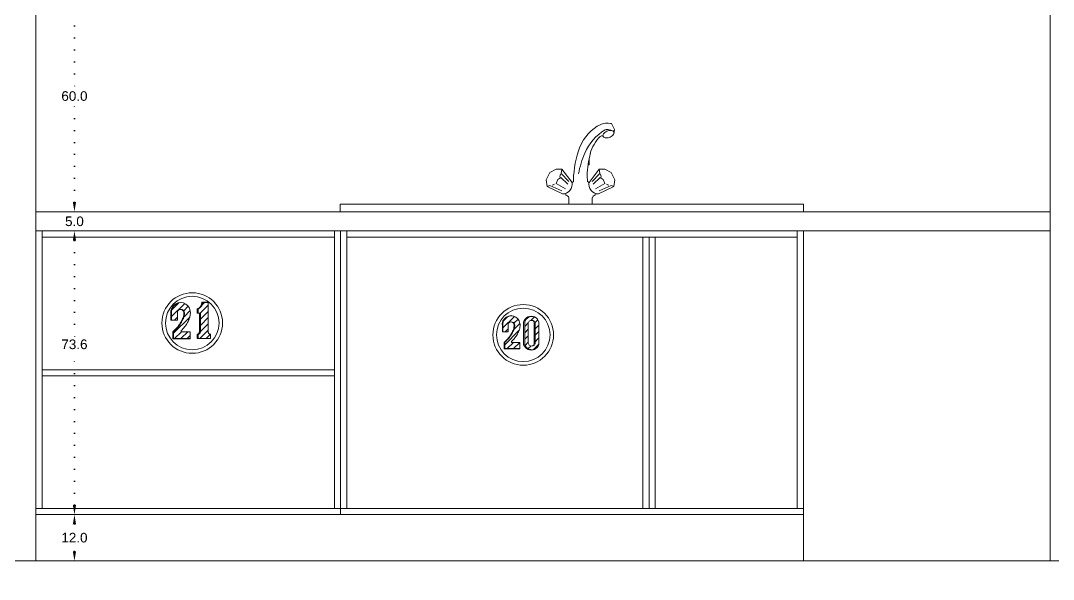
# Model space of a CAD drawing. Header units: inches. Extents: x 104 to 9740, y 936 to 6735.
# Drawn here: x 5813.1 to 6080.9, y 2279.5 to 2424.5 of the extents above; entities that cross this region are included whole.
import ezdxf

# ---------------------------------------------------------------- set-up
doc = ezdxf.new("R2010")
doc.units = ezdxf.units.IN
doc.header["$MEASUREMENT"] = 0
doc.linetypes.add('ACAD_ISO07W100', pattern=[3, 0, -3])
doc.styles.get("Standard").update_dxf_attribs({"font": 'arial.ttf'})
doc.dimstyles.new('Copy of Standard', dxfattribs={"dimtxt": 2.5, "dimasz": 2.5, "dimexe": 0.18, "dimexo": 0.0625, "dimgap": 0.09, "dimtad": 0, "dimtih": 1, "dimtoh": 1, "dimdec": 1, "dimzin": 0, "dimdsep": 46, "dimtxsty": 'Standard', "dimcen": 0.09, "dimse1": 1, "dimse2": 1, "dimadec": 0, "dimazin": 0, "dimtfac": 1, "dimtdec": 1, "dimtix": 1, "dimtofl": 0, "dimtmove": 0, "dimatfit": 3, "dimfxl": 1, "dimtolj": 1, "dimtzin": 0, "dimarcsym": 0})
pattern_1 = [(45, (5198.1552, 2919.0763), (-0.8148213, 0.8148213), [])]

# ---------------------------------------------------------------- blocks, each defined once
blk = doc.blocks.new('*D512')
at = {"color": 0, "linetype": 'ACAD_ISO07W100', "lineweight": -2, "transparency": 16777216}
for p, q in [((5819.58, 2275.82), (5833.49, 2275.82)), ((5854.08, 2275.82), (5840.18, 2275.82))]:
    blk.add_line(p, q, dxfattribs=at)
at = {"color": 0, "transparency": 16777216}
for points in [[(5819.58, 2276.23), (5819.58, 2275.4), (5817.08, 2275.82)], [(5854.08, 2276.23), (5854.08, 2275.4), (5856.58, 2275.82)]]:
    blk.add_solid(points, dxfattribs=at)
at = {"layer": 'Defpoints', "color": 0, "transparency": 16777216}
for p in [(5856.58, 2369.9), (5817.08, 2284.3), (5817.08, 2275.82)]:
    blk.add_point(p, dxfattribs=at)
at = {"color": 0, "lineweight": 20, "transparency": 16777216, "insert": (5836.83, 2275.82), "char_height": 2.5, "attachment_point": 5}
blk.add_mtext('\\A1;39.5', dxfattribs=at)
blk = doc.blocks.new('*D559')
at = {"color": 0, "linetype": 'ACAD_ISO07W100', "lineweight": -2, "transparency": 16777216}
for p, q in [((5827.08, 2367.4), (5827.08, 2341.84)), ((5827.08, 2298.8), (5827.08, 2339.1))]:
    blk.add_line(p, q, dxfattribs=at)
at = {"color": 0, "transparency": 16777216}
for points in [[(5826.66, 2367.4), (5827.5, 2367.4), (5827.08, 2369.9)], [(5826.66, 2298.8), (5827.5, 2298.8), (5827.08, 2296.3)]]:
    blk.add_solid(points, dxfattribs=at)
at = {"layer": 'Defpoints', "color": 0, "transparency": 16777216}
for p in [(5817.08, 2369.9), (5827.08, 2369.9), (5817.08, 2296.3)]:
    blk.add_point(p, dxfattribs=at)
at = {"color": 0, "lineweight": 20, "transparency": 16777216, "insert": (5827.08, 2340.47), "char_height": 2.5, "attachment_point": 5}
blk.add_mtext('\\A1;73.6', dxfattribs=at)
blk = doc.blocks.new('*D560')
at = {"color": 0, "linetype": 'ACAD_ISO07W100', "lineweight": -2, "transparency": 16777216}
for p, q in [((5827.08, 2293.8), (5827.08, 2291.67)), ((5827.08, 2286.8), (5827.08, 2288.93))]:
    blk.add_line(p, q, dxfattribs=at)
at = {"color": 0, "transparency": 16777216}
for points in [[(5826.66, 2293.8), (5827.5, 2293.8), (5827.08, 2296.3)], [(5826.66, 2286.8), (5827.5, 2286.8), (5827.08, 2284.3)]]:
    blk.add_solid(points, dxfattribs=at)
at = {"layer": 'Defpoints', "color": 0, "transparency": 16777216}
for p in [(5817.08, 2296.3), (5817.08, 2284.3), (5827.08, 2284.3)]:
    blk.add_point(p, dxfattribs=at)
at = {"color": 0, "lineweight": 20, "transparency": 16777216, "insert": (5827.08, 2290.3), "char_height": 2.5, "attachment_point": 5}
blk.add_mtext('\\A1;12.0', dxfattribs=at)
blk = doc.blocks.new('*D561')
at = {"color": 0, "linetype": 'ACAD_ISO07W100', "lineweight": -2, "transparency": 16777216}
for p, q in [((5827.08, 2377.4), (5827.08, 2379.9)), ((5827.08, 2367.4), (5827.08, 2364.9))]:
    blk.add_line(p, q, dxfattribs=at)
at = {"color": 0, "transparency": 16777216}
for points in [[(5826.66, 2377.4), (5827.5, 2377.4), (5827.08, 2374.9)], [(5826.66, 2367.4), (5827.5, 2367.4), (5827.08, 2369.9)]]:
    blk.add_solid(points, dxfattribs=at)
at = {"layer": 'Defpoints', "color": 0, "transparency": 16777216}
for p in [(5817.08, 2374.9), (5827.08, 2374.9), (5817.08, 2369.9)]:
    blk.add_point(p, dxfattribs=at)
at = {"color": 0, "lineweight": 20, "transparency": 16777216, "insert": (5827.08, 2372.4), "char_height": 2.5, "attachment_point": 5}
blk.add_mtext('\\A1;5.0', dxfattribs=at)
blk = doc.blocks.new('*D562')
at = {"color": 0, "linetype": 'ACAD_ISO07W100', "lineweight": -2, "transparency": 16777216}
for p, q in [((5827.08, 2432.4), (5827.08, 2406.27)), ((5827.08, 2377.4), (5827.08, 2403.53))]:
    blk.add_line(p, q, dxfattribs=at)
at = {"color": 0, "transparency": 16777216}
for points in [[(5826.66, 2432.4), (5827.5, 2432.4), (5827.08, 2434.9)], [(5826.66, 2377.4), (5827.5, 2377.4), (5827.08, 2374.9)]]:
    blk.add_solid(points, dxfattribs=at)
at = {"layer": 'Defpoints', "color": 0, "transparency": 16777216}
for p in [(5817.08, 2434.9), (5827.08, 2434.9), (5817.08, 2374.9)]:
    blk.add_point(p, dxfattribs=at)
at = {"color": 0, "lineweight": 20, "transparency": 16777216, "insert": (5827.08, 2404.9), "char_height": 2.5, "attachment_point": 5}
blk.add_mtext('\\A1;60.0', dxfattribs=at)

msp = doc.modelspace()

# ---------------------------------------------------------------- hatches: boundary and pattern name
at = {"lineweight": 20}
h = msp.add_hatch(dxfattribs=at)
h.set_pattern_fill('ANSI31', color=256, scale=9.218651)
h.set_pattern_definition(pattern_1)
h.paths.add_polyline_path([(5857.1, 2343.76), (5854.74, 2343.76), (5854.74, 2344.04), (5854.98, 2344.27), (5855.21, 2344.51), (5855.43, 2344.76), (5855.64, 2345.02), (5855.84, 2345.28), (5856.03, 2345.56), (5856.21, 2345.84), (5856.37, 2346.13), (5856.53, 2346.42), (5856.67, 2346.72), (5856.8, 2347.03), (5856.84, 2347.15), (5856.91, 2347.34), (5856.98, 2347.54), (5857.03, 2347.74), (5857.07, 2347.94), (5857.1, 2348.14), (5857.12, 2348.35), (5857.13, 2348.55), (5857.13, 2348.76), (5857.12, 2348.96), (5857.1, 2349.17), (5856.9, 2349.86), (5856.51, 2350.47), (5855.97, 2350.95), (5855.38, 2351.22), (5854.76, 2351.31), (5854.05, 2351.21), (5853.4, 2350.91), (5852.86, 2350.44), (5852.47, 2349.83), (5852.28, 2349.14), (5852.28, 2348.43), (5852.28, 2346.78), (5853.76, 2346.78), (5853.76, 2348.95), (5853.9, 2349.21), (5854.09, 2349.39), (5854.33, 2349.51), (5854.59, 2349.55), (5854.76, 2349.53), (5854.86, 2349.51), (5854.86, 2349.51), (5855.02, 2349.49), (5855.26, 2349.37), (5855.45, 2349.18), (5855.57, 2348.95), (5855.62, 2348.69), (5855.62, 2348.52), (5855.61, 2348.35), (5855.59, 2348.19), (5855.57, 2348.02), (5855.54, 2347.86), (5855.5, 2347.7), (5855.45, 2347.54), (5855.39, 2347.38), (5855.33, 2347.22), (5855.26, 2347.07), (5855.18, 2346.9), (5855.02, 2346.58), (5854.85, 2346.26), (5854.66, 2345.96), (5854.47, 2345.66), (5854.26, 2345.36), (5854.04, 2345.08), (5853.82, 2344.8), (5853.58, 2344.54), (5853.33, 2344.28), (5853.07, 2344.03), (5852.8, 2343.79), (5852.8, 2341.97), (5857.1, 2341.97)])
h = msp.add_hatch(dxfattribs=at)
h.set_pattern_fill('ANSI31', color=256, scale=9.218651)
h.set_pattern_definition(pattern_1)
h.paths.add_polyline_path([(5862.17, 2343.12), (5862.1, 2343.15), (5862.04, 2343.19), (5861.98, 2343.24), (5861.92, 2343.3), (5861.88, 2343.36), (5861.84, 2343.42), (5861.81, 2343.49), (5861.78, 2343.57), (5861.77, 2343.64), (5861.76, 2343.72), (5861.76, 2351.36), (5860.33, 2351.36), (5860.31, 2351.18), (5860.27, 2351.01), (5860.22, 2350.83), (5860.15, 2350.67), (5860.07, 2350.51), (5859.98, 2350.35), (5859.87, 2350.21), (5859.75, 2350.07), (5859.62, 2349.95), (5859.48, 2349.84), (5859.33, 2349.74), (5859.17, 2349.65), (5859.17, 2348.57), (5859.49, 2348.57), (5859.72, 2348.55), (5859.72, 2343.75), (5859.71, 2343.68), (5859.7, 2343.6), (5859.67, 2343.53), (5859.64, 2343.46), (5859.6, 2343.4), (5859.55, 2343.34), (5859.5, 2343.29), (5859.44, 2343.24), (5859.38, 2343.2), (5859.32, 2343.16), (5859.25, 2343.13), (5859.17, 2343.11), (5859.17, 2342.01), (5862.32, 2342.01), (5862.32, 2343.08), (5862.24, 2343.09)])
h = msp.add_hatch(dxfattribs=at)
h.set_pattern_fill('ANSI31', color=256, scale=9.218651)
h.set_pattern_definition([(45, (5266.5868, 2914.9673), (-0.8148213, 0.8148213), [])])
h.paths.add_polyline_path([(5942.58, 2341), (5940.43, 2341), (5940.43, 2341.25), (5940.65, 2341.46), (5940.86, 2341.68), (5941.06, 2341.91), (5941.25, 2342.14), (5941.44, 2342.39), (5941.61, 2342.64), (5941.77, 2342.89), (5941.92, 2343.16), (5942.06, 2343.43), (5942.19, 2343.7), (5942.31, 2343.98), (5942.35, 2344.09), (5942.41, 2344.27), (5942.47, 2344.45), (5942.52, 2344.63), (5942.56, 2344.81), (5942.59, 2345), (5942.6, 2345.18), (5942.61, 2345.37), (5942.61, 2345.56), (5942.6, 2345.74), (5942.58, 2345.93), (5942.4, 2346.57), (5942.05, 2347.12), (5941.55, 2347.56), (5941.01, 2347.81), (5940.45, 2347.89), (5939.8, 2347.79), (5939.21, 2347.52), (5938.71, 2347.09), (5938.36, 2346.54), (5938.18, 2345.91), (5938.19, 2345.26), (5938.19, 2343.75), (5939.54, 2343.75), (5939.54, 2345.73), (5939.66, 2345.97), (5939.84, 2346.14), (5940.06, 2346.25), (5940.3, 2346.28), (5940.45, 2346.26), (5940.54, 2346.25), (5940.54, 2346.24), (5940.69, 2346.22), (5940.9, 2346.11), (5941.07, 2345.95), (5941.19, 2345.73), (5941.23, 2345.5), (5941.23, 2345.34), (5941.22, 2345.19), (5941.21, 2345.04), (5941.19, 2344.89), (5941.16, 2344.74), (5941.12, 2344.59), (5941.08, 2344.44), (5941.03, 2344.3), (5940.97, 2344.16), (5940.91, 2344.02), (5940.83, 2343.86), (5940.69, 2343.57), (5940.53, 2343.28), (5940.36, 2343), (5940.18, 2342.73), (5939.99, 2342.46), (5939.8, 2342.2), (5939.59, 2341.95), (5939.37, 2341.71), (5939.14, 2341.47), (5938.91, 2341.25), (5938.66, 2341.03), (5938.66, 2339.36), (5942.58, 2339.36)])
h = msp.add_hatch(dxfattribs=at)
h.set_pattern_fill('ANSI31', color=256, scale=9.393641)
h.set_pattern_definition([(45, (5252.3053, 2925.5842), (-0.8302884, 0.8302884), [])])
h.paths.add_polyline_path([(5943.83, 2346.21), (5943.83, 2340.42), (5944.02, 2340.04), (5944.28, 2339.7), (5944.6, 2339.43), (5944.97, 2339.22), (5945.37, 2339.1), (5945.79, 2339.05), (5946.03, 2339.08), (5946.36, 2339.18), (5946.73, 2339.39), (5947.06, 2339.67), (5947.32, 2340), (5947.51, 2340.39), (5947.51, 2346.23), (5947.35, 2346.66), (5947.1, 2347.03), (5946.78, 2347.35), (5946.4, 2347.59), (5946.02, 2347.72), (5945.79, 2347.74), (5945.35, 2347.69), (5944.93, 2347.55), (5944.55, 2347.31), (5944.23, 2347), (5943.98, 2346.63)])
h.paths.add_polyline_path([(5946.28, 2340.45), (5945.64, 2339.95), (5944.83, 2340.29), (5944.76, 2340.82), (5944.76, 2346.32), (5945.41, 2346.82), (5945.71, 2346.69), (5946.05, 2346.65), (5946.28, 2346.08)], flags=16)

# ---------------------------------------------------------------- linework, layer by layer
for p, q in [((5817.08, 2284.3), (5817.08, 2553.9)), ((6080.08, 2546.9), (6080.08, 2284.3)), ((6080.08, 2374.9), (5817.08, 2374.9)), ((6080.08, 2369.9), (5817.08, 2369.9)), ((5818.68, 2297.9), (5818.68, 2369.9)), ((5894.48, 2369.9), (5894.48, 2297.9)), ((5896.08, 2369.9), (5896.08, 2296.3)), ((5897.68, 2369.9), (5897.68, 2297.9)), ((6014.48, 2369.9), (6014.48, 2297.9)), ((6016.08, 2369.9), (6016.08, 2284.3)), ((5894.48, 2368.3), (5818.68, 2368.3)), ((5934.48, 2368.3), (5897.68, 2368.3)), ((6014.48, 2368.3), (5934.48, 2368.3)), ((5974.48, 2368.3), (5974.48, 2297.9)), ((5976.08, 2368.3), (5976.08, 2297.9)), ((5977.68, 2368.3), (5977.68, 2297.9)), ((5859.17, 2349.65), (5859.17, 2348.57)), ((5859.17, 2342.01), (5862.32, 2342.01)), ((5894.48, 2333.9), (5818.68, 2333.9)), ((5894.48, 2332.3), (5818.68, 2332.3)), ((6016.08, 2297.9), (5817.08, 2297.9)), ((6016.08, 2296.3), (5817.08, 2296.3)), ((6175.78, 2284.3), (5633.08, 2284.3))]:
    msp.add_line(p, q, dxfattribs=at)
at = {"color": 30, "lineweight": 20, "true_color": 0xf26722}
for p, q in [((5966.11, 2397.82), (5966.3, 2397.75)), ((5966.3, 2397.75), (5966.38, 2397.62)), ((5966.38, 2397.62), (5967.08, 2396.21)), ((5964.21, 2394.38), (5964.06, 2394.49)), ((5965.76, 2396.14), (5966.17, 2396.02)), ((5966.98, 2395.98), (5966.76, 2395.84)), ((5966.96, 2395.49), (5967.07, 2396.07)), ((5967.07, 2396.07), (5966.98, 2395.98)), ((5967.08, 2396.21), (5967.07, 2396.07)), ((5960.53, 2392.2), (5960.53, 2392.07)), ((5951.99, 2385.93), (5950.33, 2385.08)), ((5953.44, 2385.96), (5951.99, 2385.93)), ((5953.44, 2385.96), (5953.28, 2384.81)), ((5956.09, 2382.49), (5953.44, 2385.96)), ((5960.49, 2382.49), (5963.14, 2385.96)), ((5963.14, 2385.96), (5963.3, 2384.81)), ((5963.14, 2385.96), (5964.58, 2385.93)), ((5964.58, 2385.93), (5966.24, 2385.08)), ((5950.33, 2385.08), (5949.38, 2383.17)), ((5949.38, 2383.17), (5949.64, 2381.43)), ((5951.98, 2382.24), (5952.38, 2383.3)), ((5952.38, 2383.3), (5953.21, 2383.75)), ((5953.21, 2383.75), (5955.01, 2382.08)), ((5953.28, 2384.81), (5955.22, 2382.75)), ((5956.46, 2383.14), (5956.5, 2382.76)), ((5959.98, 2384.27), (5960.07, 2382.76)), ((5963.3, 2384.81), (5961.35, 2382.75)), ((5963.37, 2383.75), (5961.57, 2382.08)), ((5964.19, 2383.3), (5963.37, 2383.75)), ((5964.6, 2382.24), (5964.19, 2383.3)), ((5966.24, 2385.08), (5967.19, 2383.17)), ((5967.19, 2383.17), (5966.93, 2381.43)), ((5949.64, 2381.43), (5950.32, 2381.67)), ((5949.64, 2381.43), (5953.66, 2379.5)), ((5950.32, 2381.67), (5953.47, 2380.36)), ((5951.98, 2382.24), (5954.42, 2380.86)), ((5956.09, 2382.49), (5956.5, 2382.76)), ((5960.49, 2382.49), (5960.07, 2382.76)), ((5960.12, 2382.73), (5960.13, 2382.73)), ((5964.6, 2382.24), (5962.16, 2380.86)), ((5966.93, 2381.43), (5962.92, 2379.5)), ((5966.26, 2381.67), (5963.1, 2380.36)), ((5966.93, 2381.43), (5966.26, 2381.67)), ((5954.48, 2379.56), (5954.48, 2379.18)), ((5955.22, 2378.5), (5955.22, 2376.9)), ((5961.35, 2378.5), (5961.35, 2376.9)), ((5962.1, 2379.56), (5962.1, 2379.18)), ((6015.96, 2376.9), (5895.96, 2376.9)), ((5895.96, 2376.9), (5895.96, 2374.9)), ((5955.22, 2376.9), (5961.35, 2376.9)), ((6016.08, 2376.9), (6015.96, 2376.9)), ((6016.08, 2374.9), (6016.08, 2376.9))]:
    msp.add_line(p, q, dxfattribs=at)
msp.add_lwpolyline([(5960.24, 2387.07), (5960.53, 2387.07), (5960.53, 2388.7)], dxfattribs=at)
at = {"lineweight": 20}
for points in [[(5852.1, 2346.78), (5852.1, 2348.44), (5852.09, 2349.17), (5852.29, 2349.86), (5852.67, 2350.47), (5853.22, 2350.95), (5853.88, 2351.25), (5854.59, 2351.36), (5855.31, 2351.25), (5855.38, 2351.22), (5855.97, 2350.95), (5856.51, 2350.47), (5856.9, 2349.86), (5857.1, 2349.17), (5857.12, 2348.96), (5857.13, 2348.76), (5857.13, 2348.55), (5857.12, 2348.35), (5857.1, 2348.14), (5857.07, 2347.94), (5857.03, 2347.74), (5856.98, 2347.54), (5856.91, 2347.34), (5856.84, 2347.15), (5856.8, 2347.03), (5856.67, 2346.72), (5856.53, 2346.42), (5856.37, 2346.13), (5856.21, 2345.84), (5856.03, 2345.56), (5855.84, 2345.28), (5855.64, 2345.02), (5855.43, 2344.76), (5855.21, 2344.51), (5854.98, 2344.27), (5854.74, 2344.04), (5854.74, 2343.76), (5857.1, 2343.76), (5857.1, 2341.97), (5857.1, 2341.92), (5852.62, 2341.92)], [(5852.28, 2346.78), (5852.28, 2348.43), (5852.28, 2349.14), (5852.47, 2349.83), (5852.86, 2350.44), (5853.4, 2350.91), (5854.05, 2351.21), (5854.76, 2351.31), (5855.38, 2351.22)], [(5858.93, 2341.97), (5862.32, 2341.97), (5862.32, 2342.01), (5862.32, 2343.08), (5862.24, 2343.09), (5862.17, 2343.12), (5862.1, 2343.15), (5862.04, 2343.19), (5861.98, 2343.24), (5861.92, 2343.3), (5861.88, 2343.36), (5861.84, 2343.42), (5861.81, 2343.49), (5861.78, 2343.57), (5861.77, 2343.64), (5861.76, 2343.72), (5861.76, 2351.36), (5861.76, 2351.4), (5860.1, 2351.4), (5860.08, 2351.22), (5860.04, 2351.05), (5859.99, 2350.87), (5859.92, 2350.7), (5859.84, 2350.54), (5859.74, 2350.39), (5859.64, 2350.24), (5859.52, 2350.11), (5859.38, 2349.98), (5859.24, 2349.87), (5859.09, 2349.77), (5858.93, 2349.68), (5858.93, 2348.57), (5859.17, 2348.57), (5859.49, 2348.57), (5859.49, 2343.72), (5859.48, 2343.64), (5859.46, 2343.57), (5859.43, 2343.5), (5859.4, 2343.43), (5859.36, 2343.37), (5859.31, 2343.31), (5859.26, 2343.25), (5859.2, 2343.2), (5859.14, 2343.16), (5859.07, 2343.13), (5859, 2343.1), (5858.93, 2343.08), (5858.93, 2341.97), (5859.17, 2342.01), (5859.17, 2343.11), (5859.25, 2343.13), (5859.32, 2343.16), (5859.38, 2343.2), (5859.44, 2343.24), (5859.5, 2343.29), (5859.55, 2343.34), (5859.6, 2343.4), (5859.64, 2343.46), (5859.67, 2343.53), (5859.7, 2343.6), (5859.71, 2343.68), (5859.72, 2343.75), (5859.72, 2348.55), (5859.49, 2348.57)], [(5858.93, 2349.68), (5859.17, 2349.65), (5859.33, 2349.74), (5859.48, 2349.84), (5859.62, 2349.95), (5859.75, 2350.07), (5859.87, 2350.21), (5859.98, 2350.35), (5860.07, 2350.51), (5860.15, 2350.67), (5860.22, 2350.83), (5860.27, 2351.01), (5860.31, 2351.18), (5860.33, 2351.36)], [(5860.1, 2351.4), (5860.33, 2351.36), (5861.76, 2351.36)], [(5852.1, 2346.78), (5852.28, 2346.78), (5853.76, 2346.78), (5853.76, 2348.9), (5853.77, 2348.97), (5853.9, 2349.21), (5854.09, 2349.39), (5854.33, 2349.51), (5854.59, 2349.55), (5854.76, 2349.53), (5854.86, 2349.51), (5854.86, 2349.51)], [(5855.29, 2349.21), (5855.41, 2348.97), (5855.46, 2348.71), (5855.46, 2348.54), (5855.45, 2348.37), (5855.44, 2348.2), (5855.41, 2348.03), (5855.38, 2347.87), (5855.34, 2347.7), (5855.29, 2347.54), (5855.24, 2347.38), (5855.17, 2347.23), (5855.1, 2347.07), (5855.02, 2346.9), (5854.86, 2346.57), (5854.68, 2346.26), (5854.5, 2345.95), (5854.3, 2345.65), (5854.09, 2345.35), (5853.87, 2345.06), (5853.64, 2344.79), (5853.4, 2344.52), (5853.15, 2344.25), (5852.89, 2344), (5852.62, 2343.76), (5852.62, 2341.92), (5852.8, 2341.97), (5857.1, 2341.97)], [(5855.29, 2349.21), (5855.1, 2349.39), (5854.86, 2349.51), (5855.02, 2349.49), (5855.26, 2349.37), (5855.45, 2349.18), (5855.57, 2348.95), (5855.62, 2348.69), (5855.62, 2348.52), (5855.61, 2348.35), (5855.59, 2348.19), (5855.57, 2348.02), (5855.54, 2347.86), (5855.5, 2347.7), (5855.45, 2347.54), (5855.39, 2347.38), (5855.33, 2347.22), (5855.26, 2347.07), (5855.18, 2346.9), (5855.02, 2346.58), (5854.85, 2346.26), (5854.66, 2345.96), (5854.47, 2345.66), (5854.26, 2345.36), (5854.04, 2345.08), (5853.82, 2344.8), (5853.58, 2344.54), (5853.33, 2344.28), (5853.07, 2344.03), (5852.8, 2343.79)], [(5938.02, 2343.75), (5938.02, 2345.27), (5938.01, 2345.93), (5938.19, 2346.57), (5938.55, 2347.12), (5939.04, 2347.56), (5939.64, 2347.83), (5940.3, 2347.93), (5940.95, 2347.83), (5941.01, 2347.81), (5941.55, 2347.56), (5942.05, 2347.12), (5942.4, 2346.57), (5942.58, 2345.93), (5942.6, 2345.74), (5942.61, 2345.56), (5942.61, 2345.37), (5942.6, 2345.18), (5942.59, 2345), (5942.56, 2344.81), (5942.52, 2344.63), (5942.47, 2344.45), (5942.41, 2344.27), (5942.35, 2344.09), (5942.31, 2343.98), (5942.19, 2343.7), (5942.06, 2343.43), (5941.92, 2343.16), (5941.77, 2342.89), (5941.61, 2342.64), (5941.44, 2342.39), (5941.25, 2342.14), (5941.06, 2341.91), (5940.86, 2341.68), (5940.65, 2341.46), (5940.43, 2341.25), (5940.43, 2341), (5942.58, 2341), (5942.58, 2339.36), (5942.58, 2339.32), (5938.5, 2339.32)], [(5938.02, 2343.75), (5938.19, 2343.75), (5939.54, 2343.75), (5939.54, 2345.69), (5939.55, 2345.75), (5939.66, 2345.97), (5939.84, 2346.14), (5940.06, 2346.25), (5940.3, 2346.28), (5940.45, 2346.26), (5940.54, 2346.25), (5940.54, 2346.24)], [(5938.19, 2343.75), (5938.19, 2345.26), (5938.18, 2345.91), (5938.36, 2346.54), (5938.71, 2347.09), (5939.21, 2347.52), (5939.8, 2347.79), (5940.45, 2347.89), (5941.01, 2347.81)], [(5940.93, 2345.97), (5941.04, 2345.75), (5941.09, 2345.51), (5941.09, 2345.36), (5941.08, 2345.2), (5941.07, 2345.05), (5941.04, 2344.9), (5941.01, 2344.75), (5940.98, 2344.6), (5940.93, 2344.45), (5940.88, 2344.3), (5940.82, 2344.16), (5940.76, 2344.02), (5940.69, 2343.86), (5940.54, 2343.57), (5940.38, 2343.28), (5940.21, 2343), (5940.03, 2342.72), (5939.84, 2342.45), (5939.64, 2342.19), (5939.43, 2341.93), (5939.21, 2341.69), (5938.98, 2341.45), (5938.74, 2341.22), (5938.5, 2341), (5938.5, 2339.32), (5938.66, 2339.36), (5942.58, 2339.36)], [(5940.93, 2345.97), (5940.76, 2346.14), (5940.54, 2346.24), (5940.69, 2346.22), (5940.9, 2346.11), (5941.07, 2345.95), (5941.19, 2345.73), (5941.23, 2345.5), (5941.23, 2345.34), (5941.22, 2345.19), (5941.21, 2345.04), (5941.19, 2344.89), (5941.16, 2344.74), (5941.12, 2344.59), (5941.08, 2344.44), (5941.03, 2344.3), (5940.97, 2344.16), (5940.91, 2344.02), (5940.83, 2343.86), (5940.69, 2343.57), (5940.53, 2343.28), (5940.36, 2343), (5940.18, 2342.73), (5939.99, 2342.46), (5939.8, 2342.2), (5939.59, 2341.95), (5939.37, 2341.71), (5939.14, 2341.47), (5938.91, 2341.25), (5938.66, 2341.03)], [(5946.03, 2339.08), (5945.79, 2339.05), (5945.37, 2339.1), (5944.97, 2339.22), (5944.6, 2339.43), (5944.28, 2339.7), (5944.02, 2340.04), (5943.83, 2340.42), (5943.83, 2346.21), (5943.98, 2346.63), (5944.23, 2347), (5944.55, 2347.31), (5944.93, 2347.55), (5945.35, 2347.69), (5945.79, 2347.74), (5946.02, 2347.72)], [(5945.79, 2340.09), (5945.99, 2340.11), (5946.17, 2340.19), (5946.33, 2340.31), (5946.45, 2340.47), (5946.52, 2340.65), (5946.55, 2340.84), (5946.55, 2345.93), (5946.52, 2346.12), (5946.45, 2346.3), (5946.33, 2346.46), (5946.17, 2346.58), (5945.99, 2346.66), (5945.79, 2346.68), (5945.52, 2346.71), (5945.32, 2346.69), (5945.14, 2346.61), (5944.98, 2346.49), (5944.86, 2346.33), (5944.79, 2346.15), (5944.76, 2345.95), (5944.76, 2340.82)], [(5944.76, 2340.82), (5944.79, 2340.62), (5944.86, 2340.44), (5944.98, 2340.28), (5945.14, 2340.16), (5945.32, 2340.08), (5945.52, 2340.05), (5945.72, 2340.08), (5945.9, 2340.16), (5946.06, 2340.28), (5946.18, 2340.44), (5946.26, 2340.62), (5946.28, 2340.82), (5946.28, 2345.95), (5946.26, 2346.15), (5946.18, 2346.33), (5946.06, 2346.49), (5945.9, 2346.61), (5945.72, 2346.69), (5945.52, 2346.71)], [(5852.62, 2343.76), (5852.8, 2343.79), (5852.8, 2341.97)], [(5938.5, 2341), (5938.66, 2341.03), (5938.66, 2339.36)]]:
    msp.add_lwpolyline(points, dxfattribs=at)
msp.add_lwpolyline([(5947.06, 2339.67), (5946.73, 2339.39), (5946.36, 2339.18), (5946.03, 2339.08), (5945.95, 2339.05), (5945.52, 2339.01), (5945.1, 2339.05), (5944.69, 2339.18), (5944.31, 2339.39), (5943.99, 2339.67), (5943.73, 2340), (5943.54, 2340.39), (5943.54, 2346.23), (5943.69, 2346.66), (5943.94, 2347.03), (5944.26, 2347.35), (5944.65, 2347.59), (5945.07, 2347.73), (5945.52, 2347.78), (5945.97, 2347.73), (5946.02, 2347.72), (5946.4, 2347.59), (5946.78, 2347.35), (5947.1, 2347.03), (5947.35, 2346.66), (5947.51, 2346.23), (5947.51, 2340.39), (5947.32, 2340)], close=True, dxfattribs=at)
for centre, radius in [((5857.62, 2346.01), 7.86), ((5857.62, 2346.01), 6.94), ((5943.44, 2342.93), 7.86), ((5943.44, 2342.93), 6.94)]:
    msp.add_circle(centre, radius, dxfattribs=at)
at = {"color": 30, "lineweight": 20, "true_color": 0xf26722}
for centre, radius, start, end in [((5968.31, 2387.7), 10.94, 115.7681, 158.5997), ((5965.24, 2393.62), 4.28, 78.3342, 113.2811), ((5971.1, 2385.28), 12.63, 120.6367, 157.4521), ((5971.3, 2386.71), 11.04, 135.5293, 162.655), ((5963.77, 2394.11), 0.48, 52.312, 136.2835), ((5964.96, 2394.64), 0.854, 145.5473, 172.9316), ((5964.64, 2394.69), 0.53, 173.5941, 211.3768), ((5964.74, 2394.77), 0.657, 213.0014, 245.6946), ((5965.57, 2394.24), 1.58, 127.9453, 146.0858), ((5964.98, 2395.29), 1.23, 245.3696, 266.8149), ((5966.03, 2393.67), 2.32, 114.3164, 128.3315), ((5965.2, 2394.96), 1.31, 64.7553, 114.5981), ((5965.04, 2396.09), 2.03, 266.3346, 281.6443), ((5966.13, 2393.49), 2.53, 101.3481, 114.5785), ((5964.96, 2396.58), 2.53, 281.3481, 294.5785), ((5966.04, 2393.97), 2.03, 86.3346, 101.6443), ((5965.05, 2396.39), 2.32, 294.3164, 308.3315), ((5966.11, 2394.77), 1.23, 65.3696, 86.8149), ((5965.52, 2395.82), 1.58, 307.9453, 326.0858), ((5966.35, 2395.29), 0.657, 33.0014, 65.6946), ((5966.12, 2395.42), 0.854, 325.5473, 352.9316), ((5966.45, 2395.37), 0.53, 347.2187, 31.3768), ((5966.45, 2395.37), 0.53, 353.5941, 12.7813), ((5982.17, 2382.61), 25.71, 159.3069, 178.813), ((5983.37, 2379.77), 26.09, 156.6019, 169.005), ((5986.31, 2383.28), 26.34, 164.9967, 177.8573), ((5949.47, 2385.02), 3.63, 340.9808, 353.7866), ((5967.11, 2385.02), 3.63, 186.2131, 199.0188), ((5950.1, 2384.45), 2.81, 286.933, 300.5329), ((5953.58, 2382.05), 2.55, 271.8601, 9.8381), ((5963, 2382.05), 2.55, 170.1616, 268.1398), ((5966.48, 2384.45), 2.81, 239.4669, 253.067), ((5954.44, 2378.39), 0.792, 8.1815, 86.8749), ((5962.14, 2378.39), 0.792, 93.1251, 171.8185)]:
    msp.add_arc(centre, radius, start, end, dxfattribs=at)

# ---------------------------------------------------------------- dimensions: what is measured, and where the dimension line sits
at = {"lineweight": 20}
for base, p1, p2, picture, middle in [((5827.08, 2434.9), (5817.08, 2374.9), (5817.08, 2434.9), '*D562', (5827.08, 2404.9)), ((5827.08, 2374.9), (5817.08, 2369.9), (5817.08, 2374.9), '*D561', (5827.08, 2372.4)), ((5827.08, 2284.3), (5817.08, 2296.3), (5817.08, 2284.3), '*D560', (5827.08, 2290.3))]:
    dim = msp.add_linear_dim(base=base, p1=p1, p2=p2, angle=90, dimstyle='Copy of Standard', dxfattribs=at)
    dim.commit()
    dim.dimension.update_dxf_attribs({"geometry": picture, "text_midpoint": middle})
dim = msp.add_linear_dim(base=(5817.08, 2275.82), p1=(5856.58, 2369.9), p2=(5817.08, 2284.3), dimstyle='Copy of Standard', dxfattribs=at)
dim.commit()
dim.dimension.update_dxf_attribs({"geometry": '*D512', "text_midpoint": (5836.83, 2275.82)})
dim = msp.add_linear_dim(base=(5827.08, 2369.9), p1=(5817.08, 2296.3), p2=(5817.08, 2369.9), angle=270, dimstyle='Copy of Standard', dxfattribs=at)
dim.commit()
dim.dimension.update_dxf_attribs({"geometry": '*D559', "text_midpoint": (5827.08, 2340.47), "dimtype": 160})

doc.saveas('drawing.dxf')
